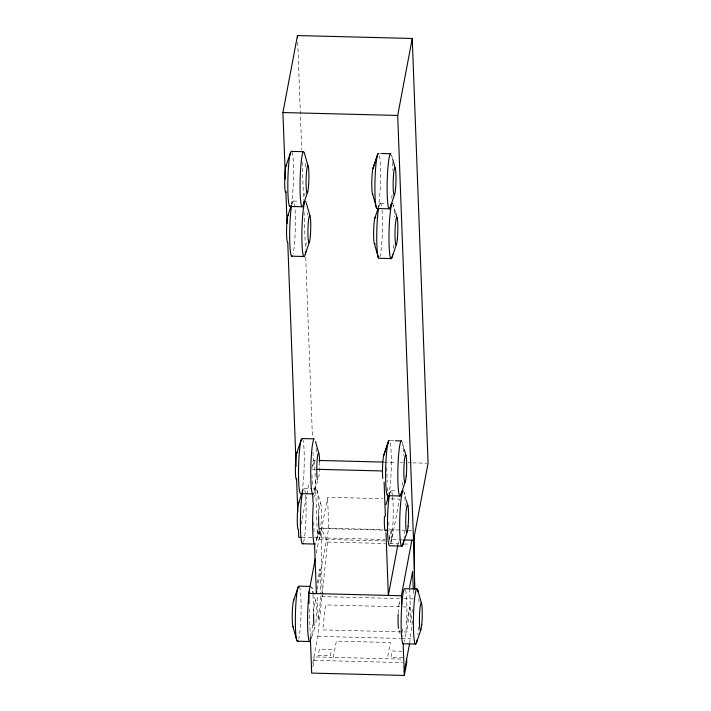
<?xml version="1.0" encoding="UTF-8"?>
<svg xmlns="http://www.w3.org/2000/svg" width="711" height="711" viewBox="0 0 711 711"><rect width="100%" height="100%" fill="white"/><g stroke="black" fill="none" stroke-linecap="round" stroke-linejoin="round"><path stroke-width="0.53" stroke-dasharray="3.56 2.67" d="M312.76 663.256L317.844 636.345L327.611 542.049L321.061 528.042L382.971 529.615M409.696 643.028L412.433 621.041M320.954 596.102L318.199 620.179L317.266 595.009M412.362 609.398L410.869 622.525L409.563 587.517M301.215 524.309L302.033 519.972M302.237 518.888L309.205 482.022M311.871 467.927L313.302 460.337L312.893 449.245M318.848 530.539L317.479 537.792L314.591 460.337L312.067 468.193M316.333 553.096L321.061 528.042L322.163 596.609L399.386 598.573M384.944 540.938L319.648 539.285L327.584 497.282L382.918 498.687M317.302 583.011L319.941 569.04L320.865 593.934M317.213 589.232L328.731 528.237L327.584 497.282M312.884 666.722L314.093 660.35L313.96 656.884L402.328 659.133M333.299 657.373L336.374 641.135L390.357 642.513L387.291 658.75M402.568 539.951L389.424 539.622L391.183 530.299L319.239 528.469M389.37 541.053L391.592 541.107L399.52 499.113L390.668 498.882M397.796 545.31L399.031 538.778M406.852 621.485L409.589 606.998M291.697 204.35L292.381 202.315M302.406 491.914L303.099 489.87M378.732 206.705L379.807 203.559M317.781 480.849L314.138 491.55A27.596 2.791 -88.5 0 0 315.693 480.058M319.648 530.984L316.004 541.675A27.596 2.791 -88.5 0 0 317.648 529.171M311.622 637.198L315.275 626.507A13.589 1.378 -88.5 0 1 314.253 626.986M389.45 494.269L390.526 491.114M399.2 603.737L399.911 601.639M379.683 153.469L381.718 153.523M380.518 203.195L386.633 203.346M293.101 201.115L299.215 201.275M390.383 440.651L394.463 440.749M313.302 460.337L315.506 460.39M383.931 462.132L396.071 462.434M400.489 462.55L402.693 462.603M408.212 462.745L411.518 462.834M412.62 462.861L426.973 463.225M311.747 469.18L315.071 469.26M391.237 490.75L397.342 490.901M303.819 488.67L311.969 488.884M312.982 488.91L316.04 488.981M389.61 529.784L403.937 530.148M408.292 530.255L411.553 530.335M302.059 537.4L384.998 539.507M327.611 542.049L385.22 543.515M389.655 543.631L398.515 543.853M404.052 543.995L409.598 544.137M403.804 598.68L413.731 598.938M399.733 606.803L325.505 604.919L322.794 629.893L406.994 632.026L409.705 607.061L400.844 606.83M317.844 636.345L400.577 638.451M401.679 638.478L410.505 638.7M402.097 651.24L392.152 650.992L390.943 657.399L403.093 657.711M314.093 660.35L402.346 662.59M400.071 633.67L398.853 629.413A13.589 1.378 -88.5 0 0 399.546 629.057M316.724 489.523L320.67 503.352M315.631 600.822L311.685 586.984A27.596 2.791 -88.5 0 1 312.778 593.01M392.41 158.206L391.539 155.122A27.596 2.791 -88.5 0 1 392.09 158.126M395.432 212.082L393.396 204.866A27.596 2.791 -88.5 0 1 394.596 216.979M403.99 448.481L402.239 442.295A27.596 2.791 -88.5 0 1 403.484 455.404M406.15 499.637L404.106 492.421A27.596 2.791 -88.5 0 1 405.35 505.53M322.101 595.249L322.163 596.609M413.295 589.792L413.455 594.129M402.613 628.897L402.906 636.629M391.183 530.299L391.592 541.107M386.74 467.696L387.282 482.085M387.486 487.613L387.646 492.039M388.766 521.918L389.015 528.557M389.255 535.196L389.424 539.622M385.869 529.357L385.949 531.561M319.328 530.637L319.648 539.285M297.722 42.207L301.731 149.79M302.184 161.984L303.588 199.693M304.041 211.896L305.446 249.605M305.739 257.373L312.431 437.043M311.951 474.681L312.325 484.591M313.72 522.025L314.084 531.935M309.294 608.865L310.36 637.589M291.91 204.039A27.596 2.791 -88.5 0 1 295.358 216.775A27.596 2.791 -88.5 0 1 293.065 253.809M307.445 213.096A27.596 2.791 -88.5 0 1 307.525 215.042M306.85 242.629A27.596 2.791 -88.5 0 1 306.672 244.593M378.403 209.274A27.596 2.791 -88.5 0 1 381.727 207.568M381.994 210.092A27.596 2.791 -88.5 0 1 382.207 236.496A27.596 2.791 -88.5 0 1 379.798 257.035M393.938 244.557A27.596 2.791 -88.5 0 1 393.379 250.112M386.197 529.695A13.589 1.378 -88.5 0 1 385.851 531.117M389.459 494.82A27.596 2.791 -88.5 0 1 392.436 495.123M392.623 496.749A27.596 2.791 -88.5 0 1 392.952 523.367A27.596 2.791 -88.5 0 1 390.508 544.59M404.808 530.059A27.596 2.791 -88.5 0 1 404.097 537.667M318.715 515.608A13.589 1.378 -88.5 0 1 320.999 504.641A13.589 1.378 -88.5 0 1 320.652 527.251M314.618 493.034A27.596 2.791 -88.5 0 1 318.297 515.457M313.96 497.362A27.596 2.791 -88.5 0 1 314.28 495.025M302.388 492.723A27.596 2.791 -88.5 0 1 305.49 494.154M305.597 495.238A27.596 2.791 -88.5 0 1 305.766 523.483A27.596 2.791 -88.5 0 1 303.055 543.408M398.196 613.131A13.589 1.378 -88.5 0 1 399.902 602.546M405.581 590.059A27.596 2.791 -88.5 0 1 406.843 615.344A27.596 2.791 -88.5 0 1 404.443 641.757M418.832 598.706A27.596 2.791 -88.5 0 1 419.046 603.479M418.575 626.942A27.596 2.791 -88.5 0 1 417.89 634.763M379.514 155.638A27.596 2.791 -88.5 0 1 380.518 182.398A27.596 2.791 -88.5 0 1 377.941 207.283M392.516 162.588A27.596 2.791 -88.5 0 1 392.828 170.302M392.081 194.814A27.596 2.791 -88.5 0 1 391.53 200.36M390.215 442.811A27.596 2.791 -88.5 0 1 391.254 468.425A27.596 2.791 -88.5 0 1 388.881 493.683M402.781 481.987A27.596 2.791 -88.5 0 1 402.23 487.542M291.937 151.905A27.596 2.791 -88.5 0 1 293.536 175.875A27.596 2.791 -88.5 0 1 291.208 204.066M305.597 163.352A27.596 2.791 -88.5 0 1 305.73 167.343M304.992 192.885A27.596 2.791 -88.5 0 1 304.726 195.783M319.595 461.715A13.589 1.378 -88.5 0 1 318.786 477.125M316.182 448.348A27.596 2.791 -88.5 0 1 316.404 453.485M302.637 439.078A27.596 2.791 -88.5 0 1 304.237 463.048A27.596 2.791 -88.5 0 1 301.908 491.239M313.675 613.078A13.589 1.378 -88.5 0 1 315.96 602.11A13.589 1.378 -88.5 0 1 315.613 624.72M312.938 594.911A27.596 2.791 -88.5 0 1 313.258 612.926M312.76 624.542A27.596 2.791 -88.5 0 1 310.965 639.145M299.464 586.682A27.596 2.791 -88.5 0 1 301.073 610.642A27.596 2.791 -88.5 0 1 298.736 638.833M319.372 649.143L318.155 655.551L330.313 655.862L331.522 649.445L319.372 649.143"/><path stroke-width="1.07" d="M285.404 179.074L282.925 112.534L297.474 35.55L412.247 38.465L428.075 463.252L413.526 540.236L403.67 539.978M413.526 540.236L397.698 115.449L412.247 38.465M309.081 603.346L308.716 593.401L315.302 558.544M316.795 591.419L316.386 593.596L314.538 544.048M397.796 545.31L388.33 595.418L385.993 532.663M401.706 604.59L401.377 595.756L411.873 540.2M409.563 587.517L412.611 571.395L413.251 588.717M404.221 671.984L409.492 644.104M310.36 637.589L311.685 673.095L404.346 675.45L406.754 662.705L406.63 659.239M286.035 165.832L290.532 152.563M287.893 215.575L291.35 205.372M296.736 453.005L301.233 439.745M390.161 207.594L394.649 194.352M298.602 503.13L302.059 492.927M392.019 257.346L396.507 244.104M293.563 600.599L298.06 587.339M400.871 494.776L405.35 481.525M402.737 544.902L407.225 531.659M416.433 642.842L420.912 629.599M303.428 204.368L307.747 191.73M305.286 254.12L309.596 241.482M373.284 167.476L377.959 153.807M372.928 168.489L377.239 155.878M374.786 218.241L378.376 207.763M383.638 455.671L387.939 443.051M383.984 454.649L388.659 440.98M385.86 504.748L389.086 495.318M282.925 112.534L397.698 115.449M381.718 153.523L390.89 153.754A27.596 2.791 -88.5 0 0 387.122 187.855A27.596 2.791 -88.5 0 0 390.872 204.715M389.441 208.821L377.221 208.51A27.596 2.791 -88.5 0 1 374.99 180.674A27.596 2.791 -88.5 0 1 378.661 153.443M289.786 206.439L302.006 206.741M391.299 258.573L379.079 258.262A27.596 2.791 -88.5 0 1 376.768 240.602A27.596 2.791 -88.5 0 1 378.403 209.274M291.634 256.182L303.864 256.493M395.476 440.776L401.591 440.936A27.596 2.791 -88.5 0 0 397.822 475.037A27.596 2.791 -88.5 0 0 401.573 491.896M319.026 460.452L383.22 462.079M317.284 469.313L382.58 470.975M400.151 496.002L387.922 495.691A27.596 2.791 -88.5 0 1 385.691 467.856A27.596 2.791 -88.5 0 1 389.37 440.624M300.486 493.612L312.707 493.923M300.957 537.374L298.753 537.32L298.469 529.553M402.017 546.128L389.788 545.817A27.596 2.791 -88.5 0 1 387.468 526.522A27.596 2.791 -88.5 0 1 389.459 494.82M302.353 543.737L314.573 544.048M417.153 589.001L404.932 588.69A27.596 2.791 -88.5 0 0 401.253 615.922A27.596 2.791 -88.5 0 0 403.484 643.757L415.713 644.068M309.987 586.424L298.78 586.14A27.596 2.791 -88.5 0 0 295.376 616.757A27.596 2.791 -88.5 0 0 298.025 640.878M308.716 593.401L401.377 595.756M297.314 641.206L309.534 641.518M372.591 194.165L376.537 208.003M374.439 243.909L378.394 257.755M304.157 152.216L308.103 166.045A13.589 1.378 -88.5 0 1 308.29 188.379A13.589 1.378 -88.5 0 1 306.077 183.634A13.589 1.378 -88.5 0 1 308.103 166.045M306.317 203.026L309.952 215.797A13.589 1.378 -88.5 0 1 310.138 238.132A13.589 1.378 -88.5 0 1 307.934 233.377A13.589 1.378 -88.5 0 1 309.952 215.797M315.462 441.522L318.804 453.227M392.703 159.237L395.325 168.507M395.725 213.104L397.182 218.259M404.283 449.503L406.034 455.689M406.443 500.668L407.901 505.814M417.801 590.37L421.596 603.755M292.879 626.444L296.665 639.811M403.146 643.259L404.346 675.45M387.735 494.252L387.939 499.789M384.1 482.014L385.371 516.15M297.474 35.55L297.554 37.772M312.653 493.398L312.982 502.206M285.858 191.277L287.057 223.441M287.759 242.3L296.114 466.336M296.567 478.539L297.802 511.804M413.864 536.787L414.691 589.117M413.82 535.925L414.673 589.01M287.52 242.104A13.589 1.378 -88.5 0 1 286.604 228.355A13.589 1.378 -88.5 0 1 288.248 214.989M305.81 251.543A27.596 2.791 -88.5 0 1 301.891 234.612A27.596 2.791 -88.5 0 1 306.006 201.96M292.345 255.853A27.596 2.791 -88.5 0 1 289.706 239.26A27.596 2.791 -88.5 0 1 291.501 206.119M375.132 243.553A13.589 1.378 -88.5 0 1 373.675 230.453A13.589 1.378 -88.5 0 1 375.808 217.717M392.73 254.467A27.596 2.791 -88.5 0 1 388.97 237.607A27.596 2.791 -88.5 0 1 392.739 203.506M384.855 530.379A13.589 1.378 -88.5 0 1 384.447 516.31M403.777 540.013A27.596 2.791 -88.5 0 1 399.689 526.833A27.596 2.791 -88.5 0 1 403.457 491.061M298.238 529.659A13.589 1.378 -88.5 0 1 297.314 515.919A13.589 1.378 -88.5 0 1 298.958 502.544M319.292 529.517A13.589 1.378 -88.5 0 1 318.688 516.462M315.284 543.719A27.596 2.791 -88.5 0 1 312.804 532.432A27.596 2.791 -88.5 0 1 313.4 502.899M303.055 543.408A27.596 2.791 -88.5 0 1 300.406 526.007A27.596 2.791 -88.5 0 1 302.388 492.723M398.551 628.328A13.589 1.378 -88.5 0 1 398.142 614.251M417.135 639.962A27.596 2.791 -88.5 0 1 413.713 634.914A27.596 2.791 -88.5 0 1 414.495 599.462A27.596 2.791 -88.5 0 1 418.184 592.201M372.928 194.414A13.589 1.378 -88.5 0 1 371.826 180.701A13.589 1.378 -88.5 0 1 373.63 167.298M382.749 478.396A13.589 1.378 -88.5 0 1 382.749 462.888A13.589 1.378 -88.5 0 1 384.34 454.471M286.018 192.192A13.589 1.378 -88.5 0 1 284.747 178.612A13.589 1.378 -88.5 0 1 286.729 165.503M304.121 200.751A27.596 2.791 -88.5 0 1 300.06 189.019A27.596 2.791 -88.5 0 1 303.473 151.683L291.252 151.372A27.596 2.791 -88.5 0 0 287.839 181.98A27.596 2.791 -88.5 0 0 290.488 206.101M296.718 479.374A13.589 1.378 -88.5 0 1 295.447 465.785A13.589 1.378 -88.5 0 1 297.429 452.685M317.426 479.392A13.589 1.378 -88.5 0 1 317.444 457.084A13.589 1.378 -88.5 0 1 319.595 461.715M313.418 493.585A27.596 2.791 -88.5 0 1 310.769 469.473A27.596 2.791 -88.5 0 1 314.173 438.856L301.953 438.545A27.596 2.791 -88.5 0 0 298.54 469.162A27.596 2.791 -88.5 0 0 301.188 493.283M293.199 627.129A13.589 1.378 -88.5 0 1 292.274 613.38A13.589 1.378 -88.5 0 1 293.919 600.013M313.978 625.493A13.589 1.378 -88.5 0 1 313.649 613.931M310.245 641.189A27.596 2.791 -88.5 0 1 307.659 626.942A27.596 2.791 -88.5 0 1 308.921 594.831M309.241 592.494A27.596 2.791 -88.5 0 1 309.578 590.503M397.369 238.772A13.589 1.378 -88.5 0 0 396.862 217.584A13.589 1.378 -88.5 0 0 395.032 237.047A13.589 1.378 -88.5 0 0 397.369 238.772M408.078 526.327A13.589 1.378 -88.5 0 0 407.581 505.139A13.589 1.378 -88.5 0 0 405.75 524.611A13.589 1.378 -88.5 0 0 408.078 526.327M421.774 624.267A13.589 1.378 -88.5 0 0 421.276 603.088A13.589 1.378 -88.5 0 0 419.446 622.552A13.589 1.378 -88.5 0 0 421.774 624.267M395.512 189.019A13.589 1.378 -88.5 0 0 395.005 167.84A13.589 1.378 -88.5 0 0 393.183 187.304A13.589 1.378 -88.5 0 0 395.512 189.019M406.212 476.201A13.589 1.378 -88.5 0 0 405.705 455.013A13.589 1.378 -88.5 0 0 403.884 474.477A13.589 1.378 -88.5 0 0 406.212 476.201"/></g></svg>
